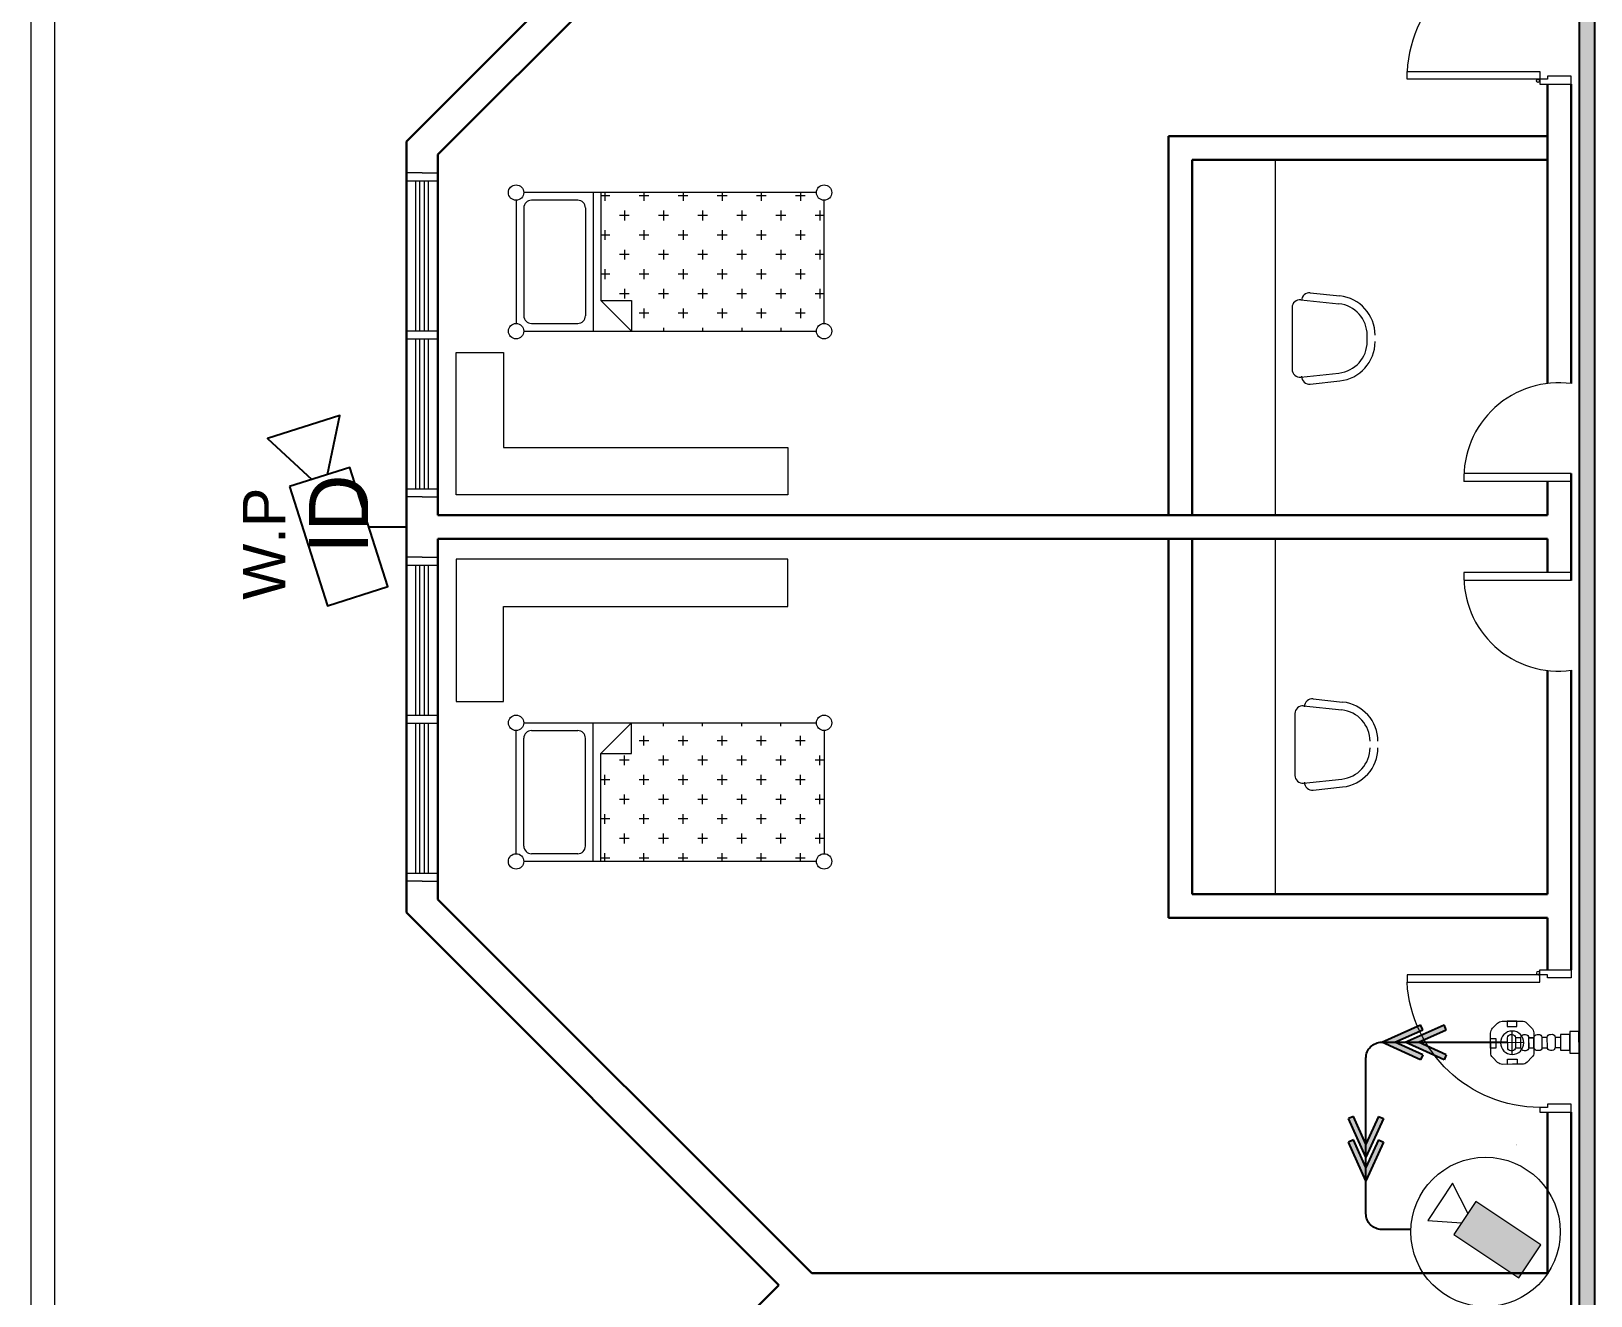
# Model space of a CAD drawing. Extents: x -15 to 352, y 223 to 399.
# Drawn here: x 5.32 to 15.2, y 348.53 to 356.54 of the extents above; entities that cross this region are included whole.
import ezdxf

# ---------------------------------------------------------------- set-up
doc = ezdxf.new("R2010")
doc.units = 0
doc.header["$LTSCALE"] = 0.15
doc.linetypes.add('CONTINOUS', pattern=[0])
doc.layers.get('0').update_dxf_attribs({"color": 252})
for name, color, linetype in [('0 CCTV', 252, 'Continuous'), ('0 sockets', 252, 'Continuous'), ('0 sound', 252, 'Continuous'), ('CCTV', 4, 'Continuous'), ('CPTOOLS-TRAY', 1, 'Continuous')]:
    doc.layers.add(name, color=color, linetype=linetype)
for name, color, linetype, lineweight in [('0 LEGEND', 140, 'Continuous', 0), ('anal', 252, 'Continuous', 20), ('DOOR', 252, 'Continuous', 20), ('E-LT-CKT-NM', 7, 'Continuous', 30), ('EL-PULL BOX-50', 3, 'Continuous', 0), ('FUR', 252, 'Continuous', 9), ('sofa', 252, 'Continuous', 9), ('T-CCTV', 7, 'Continuous', 0), ('TMG-LC-ACCEORISE', 1, 'Continuous', 0), ('wall', 252, 'Continuous', 30)]:
    doc.layers.add(name, color=color, linetype=linetype, lineweight=lineweight)
doc.styles.add('Arial_3', font='arial.ttf', dxfattribs={"height": 2.345885})
doc.styles.add('SDC-TEXT-ARB', font='sdc-arb.shx')

# ---------------------------------------------------------------- blocks, each defined once
blk = doc.blocks.new('D90')
at = {"layer": 'DOOR'}
for points in [[(0.03, 0.2), (0.03, 1.04), (0.0783, 1.04), (0.0783, 0.2)], [(0.03, 0.2), (0, 0.2), (0, 0), (0.05, 0), (0.05, 0.15), (0.03, 0.15)], [(0.87, 0.2), (0.9, 0.2), (0.9, 0), (0.85, 0), (0.85, 0.15), (0.87, 0.15)]]:
    blk.add_lwpolyline(points, close=True, dxfattribs=at)
blk.add_circle((0.02, 0.21), 0.01, dxfattribs=at)
blk.add_arc((0.0251, 0.1967), 0.8449, 0.22177, 86.38894, dxfattribs=at)
blk = doc.blocks.new('ARCH')
at = {"layer": 'anal'}
for p, q in [((5.325, 326.925), (5.325, 377.4)), ((5.475, 327.075), (5.475, 368.325)), ((7.8, 355.6418), (7.7, 355.6418)), ((7.7, 355.5918), (7.9, 355.5918)), ((7.76, 354.6418), (7.76, 355.5918)), ((7.785, 354.6418), (7.785, 355.5918)), ((7.8, 355.6418), (7.9, 355.6418)), ((7.8, 355.5918), (7.9, 355.5918)), ((7.815, 354.6418), (7.815, 355.5918)), ((7.84, 354.6418), (7.84, 355.5918)), ((7.7, 354.6418), (7.9, 354.6418)), ((7.7, 354.5918), (7.9, 354.5918)), ((7.76, 353.6418), (7.76, 354.5918)), ((7.785, 353.6418), (7.785, 354.5918)), ((7.815, 353.6418), (7.815, 354.5918)), ((7.84, 353.6418), (7.84, 354.5918)), ((7.9, 354.6418), (7.9, 354.5918)), ((7.7, 353.6418), (7.9, 353.6418)), ((7.8, 353.5918), (7.7, 353.5918)), ((7.8, 353.6418), (7.9, 353.6418)), ((7.8, 353.5918), (7.9, 353.5918)), ((7.8, 353.2082), (7.7, 353.2082)), ((7.8, 353.2082), (7.9, 353.2082)), ((7.7, 353.1582), (7.9, 353.1582)), ((7.76, 352.2082), (7.76, 353.1582)), ((7.785, 352.2082), (7.785, 353.1582)), ((7.8, 353.1582), (7.9, 353.1582)), ((7.815, 352.2082), (7.815, 353.1582)), ((7.84, 352.2082), (7.84, 353.1582)), ((7.7, 352.2082), (7.9, 352.2082)), ((7.9, 352.2082), (7.9, 352.1582)), ((7.7, 352.1582), (7.9, 352.1582)), ((7.76, 351.2082), (7.76, 352.1582)), ((7.785, 351.2082), (7.785, 352.1582)), ((7.815, 351.2082), (7.815, 352.1582)), ((7.84, 351.2082), (7.84, 352.1582)), ((7.7, 351.2082), (7.9, 351.2082)), ((7.8, 351.2082), (7.9, 351.2082)), ((7.8, 351.1582), (7.7, 351.1582)), ((7.8, 351.1582), (7.9, 351.1582))]:
    blk.add_line(p, q, dxfattribs=at)
at = {"layer": 'FUR'}
for p, q in [((13.2, 355.725), (13.2, 353.475)), ((13.4229, 354.883), (13.6096, 354.8629)), ((13.3078, 354.7894), (13.3078, 354.3985)), ((13.3622, 354.8392), (13.6042, 354.8132)), ((13.7828, 354.5736), (13.7828, 354.6143)), ((8.016, 354.5042), (8.316, 354.5042)), ((8.016, 353.6042), (8.016, 354.5042)), ((8.316, 354.5042), (8.316, 353.9042)), ((13.3622, 354.3487), (13.6042, 354.3747)), ((13.4229, 354.3049), (13.6096, 354.325)), ((8.316, 353.9042), (10.116, 353.9042)), ((10.116, 353.9042), (10.116, 353.6042)), ((10.116, 353.6042), (8.016, 353.6042)), ((13.2, 353.325), (13.2, 351.075)), ((8.016, 353.1958), (8.016, 352.2958)), ((10.116, 353.1958), (8.016, 353.1958)), ((10.116, 352.8958), (10.116, 353.1958)), ((8.316, 352.2958), (8.316, 352.8958)), ((8.316, 352.8958), (10.116, 352.8958)), ((8.016, 352.2958), (8.316, 352.2958)), ((13.4408, 352.3119), (13.6275, 352.2918)), ((13.3258, 352.2183), (13.3258, 351.8274)), ((13.3801, 352.2681), (13.6222, 352.242)), ((13.3801, 351.7776), (13.6222, 351.8036)), ((13.4408, 351.7338), (13.6275, 351.7539))]:
    blk.add_line(p, q, dxfattribs=at)
for centre, radius, start, end in [((13.4175, 354.8333), 0.05, 83.85704, 180), ((13.5828, 354.6143), 0.25, 0, 83.85704), ((13.3578, 354.7894), 0.05, 85.03026, 180), ((13.5828, 354.6143), 0.2, 0, 83.85704), ((13.5828, 354.5736), 0.2, 276.14296, 0), ((13.5828, 354.5736), 0.25, 276.14296, 0), ((13.3578, 354.3985), 0.05, 180, 274.96974), ((13.4175, 354.3546), 0.05, 180, 276.14296), ((13.4355, 352.2621), 0.05, 83.85704, 180), ((13.6008, 352.0432), 0.25, 0, 83.85704), ((13.3758, 352.2183), 0.05, 85.03026, 180), ((13.6008, 352.0432), 0.2, 0, 83.85704), ((13.6008, 352.0025), 0.2, 276.14296, 0), ((13.6008, 352.0025), 0.25, 276.14296, 0), ((13.3758, 351.8274), 0.05, 180, 274.96974), ((13.4355, 351.7835), 0.05, 180, 276.14296)]:
    blk.add_arc(centre, radius, start, end, dxfattribs=at)
at = {"layer": 'sofa'}
for p, q in [((8.3948, 355.4687), (8.3948, 354.6887)), ((10.2961, 355.5174), (8.4436, 355.5174)), ((8.7848, 355.4687), (8.4923, 355.4687)), ((8.8823, 355.5174), (8.8823, 354.6399)), ((8.9311, 355.5174), (8.9311, 354.8349)), ((8.9874, 355.4962), (8.9311, 355.4962)), ((8.9564, 355.5174), (8.9564, 355.4652)), ((9.235, 355.4962), (9.1731, 355.4962)), ((9.2041, 355.5174), (9.2041, 355.4652)), ((9.4827, 355.4962), (9.4208, 355.4962)), ((9.4517, 355.5174), (9.4517, 355.4652)), ((9.7303, 355.4962), (9.6684, 355.4962)), ((9.6994, 355.5174), (9.6994, 355.4652)), ((9.978, 355.4962), (9.9161, 355.4962)), ((9.947, 355.5174), (9.947, 355.4652)), ((10.2256, 355.4962), (10.1637, 355.4962)), ((10.1947, 355.5174), (10.1947, 355.4652)), ((10.3448, 354.6887), (10.3448, 355.4687)), ((8.4436, 355.4199), (8.4436, 354.7374)), ((8.8336, 355.4199), (8.8336, 354.7374)), ((9.1112, 355.3724), (9.0493, 355.3724)), ((9.0802, 355.4033), (9.0802, 355.3414)), ((9.3588, 355.3724), (9.2969, 355.3724)), ((9.3279, 355.4033), (9.3279, 355.3414)), ((9.6065, 355.3724), (9.5446, 355.3724)), ((9.5755, 355.4033), (9.5755, 355.3414)), ((9.8541, 355.3724), (9.7922, 355.3724)), ((9.8232, 355.4033), (9.8232, 355.3414)), ((10.1018, 355.3724), (10.0399, 355.3724)), ((10.0708, 355.4033), (10.0708, 355.3414)), ((10.3448, 355.3724), (10.2875, 355.3724)), ((10.3185, 355.4033), (10.3185, 355.3414)), ((8.9564, 355.2795), (8.9564, 355.2176)), ((9.2041, 355.2795), (9.2041, 355.2176)), ((9.4517, 355.2795), (9.4517, 355.2176)), ((9.6994, 355.2795), (9.6994, 355.2176)), ((9.947, 355.2795), (9.947, 355.2176)), ((10.1947, 355.2795), (10.1947, 355.2176)), ((8.9874, 355.2486), (8.9311, 355.2486)), ((9.0802, 355.1557), (9.0802, 355.0938)), ((9.235, 355.2486), (9.1731, 355.2486)), ((9.3279, 355.1557), (9.3279, 355.0938)), ((9.4827, 355.2486), (9.4208, 355.2486)), ((9.5755, 355.1557), (9.5755, 355.0938)), ((9.7303, 355.2486), (9.6684, 355.2486)), ((9.8232, 355.1557), (9.8232, 355.0938)), ((9.978, 355.2486), (9.9161, 355.2486)), ((10.0708, 355.1557), (10.0708, 355.0938)), ((10.2256, 355.2486), (10.1637, 355.2486)), ((10.3185, 355.1557), (10.3185, 355.0938)), ((9.1112, 355.1247), (9.0493, 355.1247)), ((9.3588, 355.1247), (9.2969, 355.1247)), ((9.6065, 355.1247), (9.5446, 355.1247)), ((9.8541, 355.1247), (9.7922, 355.1247)), ((10.1018, 355.1247), (10.0399, 355.1247)), ((10.3448, 355.1247), (10.2875, 355.1247)), ((8.9874, 355.0009), (8.9311, 355.0009)), ((8.9564, 355.0319), (8.9564, 354.9699)), ((9.235, 355.0009), (9.1731, 355.0009)), ((9.2041, 355.0319), (9.2041, 354.9699)), ((9.4827, 355.0009), (9.4208, 355.0009)), ((9.4517, 355.0319), (9.4517, 354.9699)), ((9.7303, 355.0009), (9.6684, 355.0009)), ((9.6994, 355.0319), (9.6994, 354.9699)), ((9.978, 355.0009), (9.9161, 355.0009)), ((9.947, 355.0319), (9.947, 354.9699)), ((10.2256, 355.0009), (10.1637, 355.0009)), ((10.1947, 355.0319), (10.1947, 354.9699)), ((9.1112, 354.8771), (9.0493, 354.8771)), ((9.0802, 354.908), (9.0802, 354.8461)), ((9.3588, 354.8771), (9.2969, 354.8771)), ((9.3279, 354.908), (9.3279, 354.8461)), ((9.6065, 354.8771), (9.5446, 354.8771)), ((9.5755, 354.908), (9.5755, 354.8461)), ((9.8541, 354.8771), (9.7922, 354.8771)), ((9.8232, 354.908), (9.8232, 354.8461)), ((10.1018, 354.8771), (10.0399, 354.8771)), ((10.0708, 354.908), (10.0708, 354.8461)), ((10.3448, 354.8771), (10.2875, 354.8771)), ((10.3185, 354.908), (10.3185, 354.8461)), ((8.9311, 354.8349), (9.1261, 354.8349)), ((9.1261, 354.6399), (8.9311, 354.8349)), ((9.1261, 354.8349), (9.1261, 354.6399)), ((9.2041, 354.7842), (9.2041, 354.7223)), ((9.4517, 354.7842), (9.4517, 354.7223)), ((9.6994, 354.7842), (9.6994, 354.7223)), ((9.947, 354.7842), (9.947, 354.7223)), ((10.1947, 354.7842), (10.1947, 354.7223)), ((8.4923, 354.6887), (8.7848, 354.6887)), ((9.235, 354.7533), (9.1731, 354.7533)), ((9.3279, 354.6604), (9.3279, 354.6399)), ((9.4827, 354.7533), (9.4208, 354.7533)), ((9.5755, 354.6604), (9.5755, 354.6399)), ((9.7303, 354.7533), (9.6684, 354.7533)), ((9.8232, 354.6604), (9.8232, 354.6399)), ((9.978, 354.7533), (9.9161, 354.7533)), ((10.0708, 354.6604), (10.0708, 354.6399)), ((10.2256, 354.7533), (10.1637, 354.7533)), ((8.4436, 354.6399), (10.2961, 354.6399)), ((15.075, 353.7378), (14.3956, 353.7378)), ((15.075, 353.6878), (14.3956, 353.6878)), ((15.075, 353.1122), (14.3956, 353.1122)), ((15.075, 353.0622), (14.3956, 353.0622)), ((8.3948, 351.3313), (8.3948, 352.1113)), ((8.4436, 352.1601), (10.2961, 352.1601)), ((8.4923, 352.1113), (8.7848, 352.1113)), ((8.8823, 351.2826), (8.8823, 352.1601)), ((9.1261, 352.1601), (8.9311, 351.9651)), ((9.1261, 351.9651), (9.1261, 352.1601)), ((9.3279, 352.1396), (9.3279, 352.1601)), ((9.5755, 352.1396), (9.5755, 352.1601)), ((9.8232, 352.1396), (9.8232, 352.1601)), ((10.0708, 352.1396), (10.0708, 352.1601)), ((10.3448, 352.1113), (10.3448, 351.3313)), ((8.4436, 351.3801), (8.4436, 352.0626)), ((8.8336, 351.3801), (8.8336, 352.0626)), ((9.235, 352.0467), (9.1731, 352.0467)), ((9.2041, 352.0158), (9.2041, 352.0777)), ((9.4827, 352.0467), (9.4208, 352.0467)), ((9.4517, 352.0158), (9.4517, 352.0777)), ((9.7303, 352.0467), (9.6684, 352.0467)), ((9.6994, 352.0158), (9.6994, 352.0777)), ((9.978, 352.0467), (9.9161, 352.0467)), ((9.947, 352.0158), (9.947, 352.0777)), ((10.2256, 352.0467), (10.1637, 352.0467)), ((10.1947, 352.0158), (10.1947, 352.0777)), ((8.9311, 351.9651), (9.1261, 351.9651)), ((8.9311, 351.2826), (8.9311, 351.9651)), ((9.1112, 351.9229), (9.0493, 351.9229)), ((9.0802, 351.892), (9.0802, 351.9539)), ((9.3588, 351.9229), (9.2969, 351.9229)), ((9.3279, 351.892), (9.3279, 351.9539)), ((9.6065, 351.9229), (9.5446, 351.9229)), ((9.5755, 351.892), (9.5755, 351.9539)), ((9.8541, 351.9229), (9.7922, 351.9229)), ((9.8232, 351.892), (9.8232, 351.9539)), ((10.1018, 351.9229), (10.0399, 351.9229)), ((10.0708, 351.892), (10.0708, 351.9539)), ((10.3448, 351.9229), (10.2875, 351.9229)), ((10.3185, 351.892), (10.3185, 351.9539)), ((8.9874, 351.7991), (8.9311, 351.7991)), ((8.9564, 351.7681), (8.9564, 351.8301)), ((9.235, 351.7991), (9.1731, 351.7991)), ((9.2041, 351.7681), (9.2041, 351.8301)), ((9.4827, 351.7991), (9.4208, 351.7991)), ((9.4517, 351.7681), (9.4517, 351.8301)), ((9.7303, 351.7991), (9.6684, 351.7991)), ((9.6994, 351.7681), (9.6994, 351.8301)), ((9.978, 351.7991), (9.9161, 351.7991)), ((9.947, 351.7681), (9.947, 351.8301)), ((10.2256, 351.7991), (10.1637, 351.7991)), ((10.1947, 351.7681), (10.1947, 351.8301)), ((9.0802, 351.6443), (9.0802, 351.7062)), ((9.3279, 351.6443), (9.3279, 351.7062)), ((9.5755, 351.6443), (9.5755, 351.7062)), ((9.8232, 351.6443), (9.8232, 351.7062)), ((10.0708, 351.6443), (10.0708, 351.7062)), ((10.3185, 351.6443), (10.3185, 351.7062)), ((9.1112, 351.6753), (9.0493, 351.6753)), ((9.3588, 351.6753), (9.2969, 351.6753)), ((9.6065, 351.6753), (9.5446, 351.6753)), ((9.8541, 351.6753), (9.7922, 351.6753)), ((10.1018, 351.6753), (10.0399, 351.6753)), ((10.3448, 351.6753), (10.2875, 351.6753)), ((8.9874, 351.5514), (8.9311, 351.5514)), ((8.9564, 351.5205), (8.9564, 351.5824)), ((9.235, 351.5514), (9.1731, 351.5514)), ((9.2041, 351.5205), (9.2041, 351.5824)), ((9.4827, 351.5514), (9.4208, 351.5514)), ((9.4517, 351.5205), (9.4517, 351.5824)), ((9.7303, 351.5514), (9.6684, 351.5514)), ((9.6994, 351.5205), (9.6994, 351.5824)), ((9.978, 351.5514), (9.9161, 351.5514)), ((9.947, 351.5205), (9.947, 351.5824)), ((10.2256, 351.5514), (10.1637, 351.5514)), ((10.1947, 351.5205), (10.1947, 351.5824)), ((9.1112, 351.4276), (9.0493, 351.4276)), ((9.0802, 351.3967), (9.0802, 351.4586)), ((9.3588, 351.4276), (9.2969, 351.4276)), ((9.3279, 351.3967), (9.3279, 351.4586)), ((9.6065, 351.4276), (9.5446, 351.4276)), ((9.5755, 351.3967), (9.5755, 351.4586)), ((9.8541, 351.4276), (9.7922, 351.4276)), ((9.8232, 351.3967), (9.8232, 351.4586)), ((10.1018, 351.4276), (10.0399, 351.4276)), ((10.0708, 351.3967), (10.0708, 351.4586)), ((10.3448, 351.4276), (10.2875, 351.4276)), ((10.3185, 351.3967), (10.3185, 351.4586)), ((8.7848, 351.3313), (8.4923, 351.3313)), ((8.9874, 351.3038), (8.9311, 351.3038)), ((8.9564, 351.2826), (8.9564, 351.3348)), ((9.235, 351.3038), (9.1731, 351.3038)), ((9.2041, 351.2826), (9.2041, 351.3348)), ((9.4827, 351.3038), (9.4208, 351.3038)), ((9.4517, 351.2826), (9.4517, 351.3348)), ((9.7303, 351.3038), (9.6684, 351.3038)), ((9.6994, 351.2826), (9.6994, 351.3348)), ((9.978, 351.3038), (9.9161, 351.3038)), ((9.947, 351.2826), (9.947, 351.3348)), ((10.2256, 351.3038), (10.1637, 351.3038)), ((10.1947, 351.2826), (10.1947, 351.3348)), ((10.2961, 351.2826), (8.4436, 351.2826))]:
    blk.add_line(p, q, dxfattribs=at)
for centre, radius in [((8.3948, 355.5174), 0.0488), ((10.3448, 355.5174), 0.0488), ((8.3948, 354.6399), 0.0487), ((10.3448, 354.6399), 0.0488), ((8.3948, 352.1601), 0.0487), ((10.3448, 352.1601), 0.0488), ((8.3948, 351.2826), 0.0488), ((10.3448, 351.2826), 0.0488)]:
    blk.add_circle(centre, radius, dxfattribs=at)
for centre, radius, start, end in [((8.4923, 355.4199), 0.0488, 90, 180), ((8.7848, 355.4199), 0.0488, 0, 90), ((8.4923, 354.7374), 0.0488, 180, 270), ((8.7848, 354.7374), 0.0488, 270, 0), ((14.9951, 353.7128), 0.6, 82.34614, 182.38802), ((14.9951, 353.0872), 0.6, 177.61198, 277.65386), ((8.4923, 352.0626), 0.0488, 90, 180), ((8.7848, 352.0626), 0.0488, 0, 90), ((8.4923, 351.3801), 0.0488, 180, 270), ((8.7848, 351.3801), 0.0488, 270, 0)]:
    blk.add_arc(centre, radius, start, end, dxfattribs=at)
at = {"layer": 'wall'}
for p, q in [((7.7, 355.8414), (10.0586, 358.2)), ((7.9, 355.7586), (10.2664, 358.125)), ((14.925, 356.2045), (14.925, 354.3087)), ((15.075, 356.2045), (15.075, 354.3075)), ((14.925, 355.875), (12.525, 355.875)), ((12.525, 355.875), (12.525, 353.475)), ((7.7, 350.9586), (7.7, 355.8414)), ((7.9, 353.475), (7.9, 355.7586)), ((14.925, 355.725), (12.675, 355.725)), ((12.675, 355.725), (12.675, 353.475)), ((14.925, 353.6878), (14.925, 353.475)), ((15.075, 353.7378), (15.075, 353.0622)), ((14.925, 353.475), (7.9, 353.475)), ((7.9, 351.0414), (7.9, 353.325)), ((14.925, 353.325), (7.9, 353.325)), ((12.525, 353.325), (12.525, 350.925)), ((12.675, 353.325), (12.675, 351.075)), ((14.925, 353.325), (14.925, 353.1122)), ((14.925, 352.4913), (14.925, 351.075)), ((15.075, 352.4925), (15.075, 350.5955)), ((10.2664, 348.675), (7.9, 351.0414)), ((12.675, 351.075), (14.925, 351.075)), ((10.0586, 348.6), (7.7, 350.9586)), ((12.525, 350.925), (14.925, 350.925)), ((14.925, 350.925), (14.925, 350.5955)), ((14.925, 349.6955), (14.925, 348.675)), ((15.075, 349.6955), (15.075, 343.9755)), ((10.2664, 348.675), (14.925, 348.675)), ((7.7, 346.2414), (10.0586, 348.6))]:
    blk.add_line(p, q, dxfattribs=at)
at = {"layer": 'DOOR', "rotation": 90}
blk.add_blockref('D90', (15.075, 356.2045), dxfattribs=at)
at = {"layer": 'DOOR', "xscale": -1, "rotation": 90}
blk.add_blockref('D90', (15.075, 350.5955), dxfattribs=at)
blk = doc.blocks.new('*U99')
at = {"layer": 'CPTOOLS-TRAY'}
h = blk.add_hatch(color=0, dxfattribs=at)
h.dxf.hatch_style = 1
h.paths.add_polyline_path([(0.05, 29.031), (-0.05, 29.031), (-0.05, 0), (0.05, 0)])
at = {"layer": 'CPTOOLS-TRAY', "color": 0}
blk.add_lwpolyline([(0.05, 29.031), (-0.05, 29.031), (-0.05, 0), (0.05, 0)], close=True, dxfattribs=at)
blk = doc.blocks.new('X4I0P7S6Y6')
at = {"layer": '0 sockets', "color": 0, "rotation": 180}
blk.add_blockref('*U99', (15.1742, 369.7428), dxfattribs=at)
blk = doc.blocks.new('f4')
at = {"layer": 'CCTV'}
for p, q in [((94305.5, 51895), (94305.5, 51687.6)), ((94443.8, 51687.6), (94167.2, 51687.6))]:
    blk.add_line(p, q, dxfattribs=at)
at = {"layer": 'CCTV', "flags": 128}
blk.add_lwpolyline([(94595.1, 52123.1), (94921.1, 52055.1), (94793.9, 52453.8), (94567.5, 52209.6)], dxfattribs=at)
blk.add_lwpolyline([(94528.2, 52332.8), (93870.5, 52123.1), (93976.6, 51790.1), (94634.4, 51999.9)], close=True, dxfattribs=at)
at = {"layer": 'CCTV', "color": 7, "lineweight": 15, "insert": (93904, 52590), "char_height": 234.59, "width": 738.126, "attachment_point": 1, "line_spacing_factor": 0.941778, "style": 'Arial_3'}
blk.add_mtext('W.P', dxfattribs=at)
at = {"layer": 'E-LT-CKT-NM', "style": 'SDC-TEXT-ARB'}
blk.add_attdef('ID', (94158.7, 51898.9), '', height=326.1, dxfattribs=at)
blk = doc.blocks.new('AS')
at = {"layer": 'E-LT-CKT-NM', "xscale": 0.001146844099872414, "yscale": 0.001146844099872414, "zscale": 0.001146844099872414}
blk.add_blockref('f4', (-108.1537, -59.2777), dxfattribs=at).add_auto_attribs({'ID': 'ID'})
blk = doc.blocks.new('LEGEND_dwg_CCTV DOME-1155345-TELECOMMUNICATION LEGEND_ GENERAL NOTES _SYMBOLS _ ABBREVIATIONS')
at = {"layer": 'T-CCTV'}
blk.add_hatch(color=256, dxfattribs=at).paths.add_polyline_path([(255, -95.2), (-120.1, -95.2), (-120.1, 95.2), (255, 95.2)], flags=0)
at = {"layer": 'T-CCTV', "flags": 128}
for points in [[(-120.1, 27.6), (-261.6, 107.6), (-261.6, -107.6), (-120.1, -27.6)], [(255, -95.2), (255, 95.2), (-120.1, 95.2), (-120.1, -95.2), (255, -95.2)]]:
    blk.add_lwpolyline(points, dxfattribs=at)
at = {"layer": 'T-CCTV'}
blk.add_circle((0, 0), 358.2, dxfattribs=at)
blk = doc.blocks.new('ID CAMERA')
at = {"layer": 'CCTV', "color": 6, "xscale": 1.150579243575653, "yscale": 1.150579243575653, "zscale": 1.150579243575653}
blk.add_blockref('LEGEND_dwg_CCTV DOME-1155345-TELECOMMUNICATION LEGEND_ GENERAL NOTES _SYMBOLS _ ABBREVIATIONS', (0, 0), dxfattribs=at)
at = {"layer": 'E-LT-CKT-NM', "color": 1, "style": 'SDC-TEXT-ARB'}
blk.add_attdef('ID', (-127.3, 492.1), '', height=326.1, dxfattribs=at)
blk = doc.blocks.new('JUNCTION BOX 2')
at = {"layer": 'TMG-LC-ACCEORISE', "color": 1, "ltscale": 0.4}
blk.add_lwpolyline([(-27, -85), (27, -85, 0.198912), (40.5, -79.4), (53.9, -66, 0.198912), (59.5, -52.5), (59.5, 1.5, 0.198912), (53.9, 15), (40.5, 28.4, 0.198912), (27, 34), (-27, 34, 0.198912), (-40.5, 28.4), (-53.9, 15, 0.198912), (-59.5, 1.5), (-59.5, -25.5), (-59.5, -52.5, 0.198912), (-53.9, -66), (-40.5, -79.4, 0.198912)], format="xyb", close=True, dxfattribs=at)
for points in [[(-14.2, 34), (12.2, 34), (12.2, 19.6), (-14.2, 19.6)], [(-59.5, -12.3), (-59.5, -38.7), (-45.1, -38.7), (-45.1, -12.3)], [(59.5, -12.3), (59.5, -38.7), (45.1, -38.7), (45.1, -12.3)], [(-14.2, -85), (12.2, -85), (12.2, -70.6), (-14.2, -70.6)]]:
    blk.add_lwpolyline(points, close=True, dxfattribs=at)
at = {"layer": 'TMG-LC-ACCEORISE', "color": 1}
for points in [[(0, 6.7), (0, -57.7)], [(-32.2, -25.5), (32.2, -25.5)]]:
    blk.add_lwpolyline(points, dxfattribs=at)
blk.add_circle((0, -25.5), 32.2, dxfattribs=at)
blk = doc.blocks.new('EMT CON. ADAPTER')
at = {"linetype": 'CONTINOUS'}
for points in [[(-60, 25), (-60, -25), (-30, -25), (-30, 25)], [(0, 35), (-30, 35), (-30, -35), (0, -35)]]:
    blk.add_lwpolyline(points, close=True, dxfattribs=at)
blk = doc.blocks.new('WERG')
at = {"layer": '0 LEGEND', "color": 1, "ltscale": 0.05}
for p, q in [((-42.9, 16.2), (-42.9, -16.3)), ((-27.5, 26.2), (-32.9, 26.2)), ((-17.5, 16.9), (0, 16.9)), ((-17.5, -16.3), (-17.5, 16.2)), ((-32.9, -26.3), (-27.5, -26.3)), ((-17.5, -16.9), (0, -16.9))]:
    blk.add_line(p, q, dxfattribs=at)
for centre, start, end in [((-32.9, 16.2), 90.0002, 180.0002), ((-27.5, 16.2), 0.0002, 90.0002), ((-32.9, -16.3), 180.0002, 270.0002), ((-27.5, -16.3), 270.0002, 0.0002)]:
    blk.add_arc(centre, 10, start, end, dxfattribs=at)
blk = doc.blocks.new('*U75')
at = {"layer": '0 LEGEND', "ltscale": 0.05}
for p in [(-188.7, 0), (-145.8, 0), (-102.9, 0), (-60, 0)]:
    blk.add_blockref('WERG', p, dxfattribs=at)
at = {"layer": '0 LEGEND', "ltscale": 0.05, "xscale": -1, "rotation": 180}
blk.add_blockref('EMT CON. ADAPTER', (0, 0), dxfattribs=at)
blk = doc.blocks.new('dd')
at = {"layer": 'EL-PULL BOX-50', "xscale": -0.001952159549914251, "yscale": 0.001952159549914252, "zscale": 0.001952159549914252, "rotation": 270.4385235983306}
blk.add_blockref('*U75', (0, 0), dxfattribs=at)
at = {"layer": 'EL-PULL BOX-50', "extrusion": (-0.000106033, 0.013854, 0.999904), "xscale": -0.002296658294016838, "yscale": 0.002296658294016836, "zscale": 0.002296658294016828, "rotation": 0.4385656867152221}
blk.add_blockref('JUNCTION BOX 2', (0.0028, -0.3647, -0.0012), dxfattribs=at)
blk = doc.blocks.new('ds')
h = blk.add_hatch(color=2)
h.dxf.hatch_style = 1
h.paths.add_polyline_path([(0.2593, 0.0792), (0.2452, 0.1105), (0, 0), (0.2452, -0.1105), (0.2593, -0.0792), (0.0836, 0)])
at = {"layer": '0 sockets', "color": 3}
for points in [[(0.2452, -0.1105), (0, 0), (0.2452, 0.1105)], [(0.2593, 0.0792), (0.2452, 0.1105)], [(0.2593, -0.0792), (0.0836, 0), (0.2593, 0.0792)], [(0.2593, -0.0792), (0.2452, -0.1105)]]:
    blk.add_lwpolyline(points, dxfattribs=at)
blk = doc.blocks.new('qa')
h = blk.add_hatch(color=1)
h.dxf.hatch_style = 1
h.paths.add_polyline_path([(0.2593, 0.0792), (0.2452, 0.1105), (0, 0), (0.2452, -0.1105), (0.2593, -0.0792), (0.0836, 0)])
h.paths.add_polyline_path([(0.4084, 0.0792), (0.3943, 0.1105), (0.1491, 0), (0.3943, -0.1105), (0.4084, -0.0792), (0.2326, 0)])
h = blk.add_hatch(color=1)
h.dxf.hatch_style = 1
h.paths.add_polyline_path([(0.2593, 0.0792), (0.2452, 0.1105), (0, 0), (0.2452, -0.1105), (0.2593, -0.0792), (0.0836, 0)])
at = {"layer": '0 sockets', "color": 3}
for p in [(0, 0), (0.1491, 0)]:
    blk.add_blockref('ds', p, dxfattribs=at)

msp = doc.modelspace()

# ---------------------------------------------------------------- linework, layer by layer
at = {"layer": '0 sockets', "color": 3}
msp.add_lwpolyline([(14.05898, 348.952), (13.875, 348.952, -0.4142136), (13.775, 349.052), (13.775, 350.03782, -0.4142136), (13.875, 350.13782), (14.67205, 350.13782)], format="xyb", dxfattribs=at)
msp.add_lwpolyline([(15.12417, 350.13782), (15.12421, 350.13782)], dxfattribs=at)

# ---------------------------------------------------------------- block references
at = {"layer": '0 CCTV', "color": 3, "rotation": 90}
msp.add_blockref('AS', (7.7, 353.4), dxfattribs=at)
at = {"layer": '0 CCTV', "color": 2}
ref = msp.add_blockref('ID CAMERA', (14.53226, 348.93673), dxfattribs=dict(at, xscale=0.001147, yscale=0.001147, zscale=0.001147, rotation=326.376818407773))
ref.add_attrib('ID', 'ID', (14.72326, 349.48759), dxfattribs={"layer": 'E-LT-CKT-NM', "color": 1, "height": 0.003741, "rotation": 326.376818, "style": 'SDC-TEXT-ARB'})
at = {"layer": '0 sockets', "color": 3}
msp.add_blockref('ARCH', (0, 0), dxfattribs=at)
at = {"layer": '0 sockets', "color": 6}
msp.add_blockref('qa', (13.875, 350.13782), dxfattribs=at)
at = {"layer": '0 sockets', "color": 3, "rotation": 270}
msp.add_blockref('dd', (15.1242, 350.13782), dxfattribs=at)
at = {"layer": '0 sockets', "color": 6, "rotation": 90}
msp.add_blockref('qa', (13.775, 349.26022), dxfattribs=at)
at = {"layer": '0 sound', "color": 1}
msp.add_blockref('X4I0P7S6Y6', (0.00005, 0.00124), dxfattribs=at)

doc.saveas('drawing.dxf')
